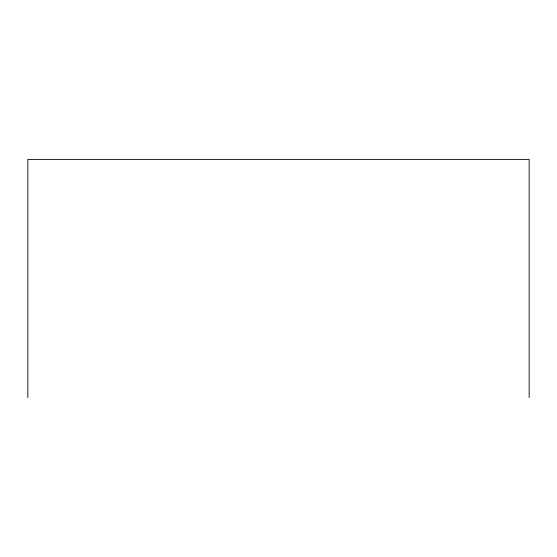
<?xml version="1.0" encoding="UTF-8"?>
<svg xmlns="http://www.w3.org/2000/svg" width="557" height="557" viewBox="0 0 557 557"><rect width="100%" height="100%" fill="white"/><g stroke="black" fill="none" stroke-linecap="round" stroke-linejoin="round"><path stroke-width="0.84" d="M529.15 397.601L529.15 159.399L27.85 159.399L27.85 397.601"/></g></svg>
